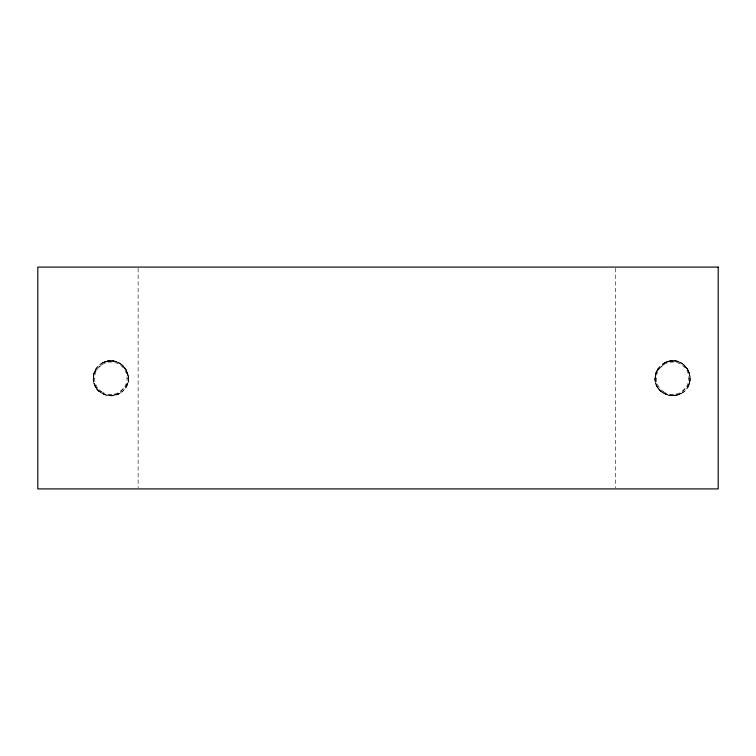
<?xml version="1.0" encoding="UTF-8"?>
<svg xmlns="http://www.w3.org/2000/svg" width="756" height="756" viewBox="0 0 756 756"><rect width="100%" height="100%" fill="white"/><g stroke="black" fill="none" stroke-linecap="round" stroke-linejoin="round"><path stroke-width="0.57" stroke-dasharray="3.78 2.83" d="M120.393 392.931C107.097 402.608 87.734 386.76 94.519 371.82C98.658 360.432 114.874 357.002 123.19 365.885C147.023 400.897 80.013 407.701 96.144 368.682M669.4 395.492C634.293 384.53 671.98 339.756 688.877 371.82C698.393 406.142 641.731 400.51 657.928 368.682M101.219 363.608C115.98 352.854 136.231 373.067 125.468 387.856M675.779 361.047C687.686 362.852 694.121 377.991 687.251 387.856M93.29 378.265L94.519 371.82L104.356 361.982C117.879 356.293 132.782 371.196 127.093 384.719L117.256 394.556C106.218 398.988 93.281 390.124 93.29 378.265L94.538 378.265M655.074 378.265L656.303 371.82L666.14 361.982C679.483 356.265 694.669 371.196 688.877 384.719L679.039 394.556C668.134 399.083 654.998 390.077 655.074 378.265L656.321 378.265M663.003 363.608L666.14 361.982L672.594 360.754M682.177 392.931L679.039 394.556L672.594 395.785M110.811 360.839L103.534 362.332L113.296 360.933L108.316 360.933M110.811 395.7L118.087 394.197L108.316 395.605L113.296 395.605M672.594 360.839L665.318 362.332L675.089 360.933L670.1 360.933M672.594 395.7L679.871 394.197L670.1 395.605L675.089 395.605M127.074 378.265L128.303 378.265A17.52 17.52 0 0 1 102.051 393.441A17.52 17.52 0 0 1 102.051 363.097A17.52 17.52 0 0 1 128.322 378.265M688.858 378.265L690.086 378.265M615.62 268.276L615.62 487.724M138.121 268.276L138.121 487.724M94.708 371.602L93.999 373.332L96.069 368.796L94.708 371.602M127.613 383.207L125.543 387.743L127.613 383.207M656.491 371.602L655.783 373.332L657.852 368.796L656.491 371.602M689.396 383.207L687.327 387.743L689.396 383.207M684.917 365.942L684.067 365.035L687.327 368.796L689.396 373.332L687.327 368.796L684.917 365.942M661.122 391.504L657.852 387.743L655.783 383.207L657.852 387.743L661.122 391.504M123.133 365.942L122.274 365.035L125.543 368.796L127.613 373.332L125.543 368.796L123.133 365.942M99.338 391.504L96.069 387.743L93.999 383.207L96.069 387.743L99.338 391.504M101.663 391.721A16.263 16.263 0 0 0 127.027 379.455A16.263 16.263 0 0 0 103.723 363.627A16.263 16.263 0 0 0 101.663 391.721M662.747 392.761A17.52 17.52 0 0 0 690.058 379.55A17.52 17.52 0 0 0 664.968 362.502A17.52 17.52 0 0 0 662.747 392.761M663.456 391.721A16.263 16.263 0 0 0 688.81 379.455A16.263 16.263 0 0 0 665.507 363.627A16.263 16.263 0 0 0 663.456 391.721"/><path stroke-width="1.13" d="M718.2 267.095L37.8 267.095L37.8 488.905L718.2 488.905L718.2 267.095"/></g></svg>
